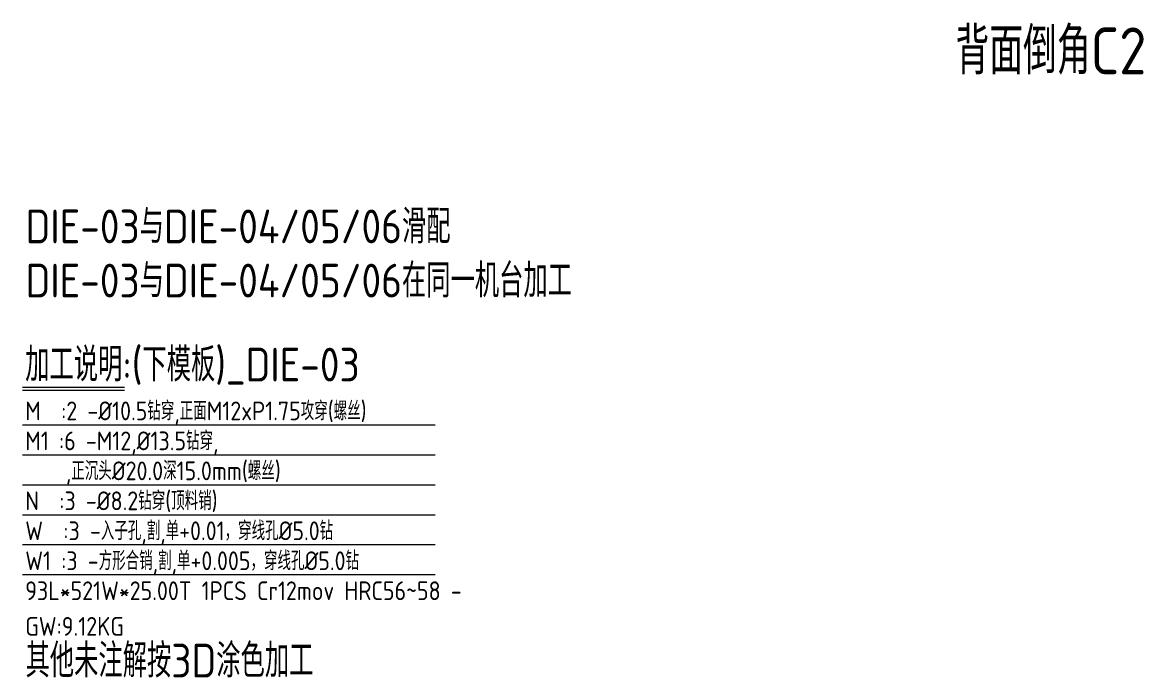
# Model space of a CAD drawing. Header units: millimetres. Extents: x 11371 to 12322, y 44912 to 45607.
# Drawn here: x 11723 to 12322, y 45258 to 45607 of the extents above; entities that cross this region are included whole.
import ezdxf

# ---------------------------------------------------------------- set-up
doc = ezdxf.new("R2010")
doc.units = ezdxf.units.MM
doc.layers.add('dim', color=4, linetype='Continuous')
doc.layers.add('U1', color=7, linetype='Continuous', true_color=0xffffff)
doc.styles.add('gbenor', font='gbenor.shx', dxfattribs={"bigfont": 'gbcbig'})

msp = doc.modelspace()

# ---------------------------------------------------------------- linework, layer by layer
at = {"layer": 'dim', "color": 8, "linetype": 'Continuous', "lineweight": 18}
for p, q in [((11723.461, 45412.716), (11777.893, 45412.716)), ((11723.461, 45411.216), (11777.893, 45411.216)), ((11723.461, 45392.716), (11943.781, 45392.716)), ((11723.461, 45376.716), (11943.781, 45376.716)), ((11723.461, 45360.716), (11943.781, 45360.716)), ((11723.461, 45344.716), (11943.781, 45344.716)), ((11723.461, 45328.716), (11943.781, 45328.716)), ((11723.461, 45312.716), (11943.781, 45312.716))]:
    msp.add_line(p, q, dxfattribs=at)

# ---------------------------------------------------------------- texts
at = {"layer": 'dim', "color": 21, "lineweight": 18, "style": 'gbenor'}
for s, p in [('DIE-03与DIE-04/05/06滑配', (11725.129, 45489.568)), ('DIE-03与DIE-04/05/06在同一机台加工', (11725.129, 45460.67)), ('其他未注解按3D涂色加工', (11725.129, 45257.822))]:
    msp.add_text(s, height=18, dxfattribs=at).set_placement(p)
at = {"layer": 'dim', "color": 4, "lineweight": 18, "style": 'gbenor'}
for s, height, p in [('加工说明:(下模板)_DIE-03', 18, (11724.943, 45415.822)), ('M  :2 -%%c10.5钻穿,正面M12xP1.75攻穿(螺丝)', 10, (11724.961, 45395.108)), ('M1 :6 -M12,%%c13.5钻穿,', 10, (11724.961, 45379.108)), ('    ,正沉头%%c20.0深15.0mm(螺丝)', 10, (11724.961, 45363.108)), ('N  :3 -%%c8.2钻穿(顶料销)', 10, (11724.961, 45347.108)), ('93L*521W*25.00T 1PCS Cr12mov HRC56~58 - ', 10, (11724.961, 45299.108)), ('GW:9.12KG ', 10, (11724.961, 45280.108))]:
    msp.add_text(s, height=height, dxfattribs=at).set_placement(p)
at = {"layer": 'dim', "color": 1, "lineweight": 18, "style": 'gbenor'}
for s, p in [('W  :3 -入子孔,割,单+0.01，穿线孔%%c5.0钻', (11724.961, 45331.108)), ('W1 :3 -方形合销,割,单+0.005，穿线孔%%c5.0钻', (11724.961, 45315.108))]:
    msp.add_text(s, height=10, dxfattribs=at).set_placement(p)
at = {"layer": 'U1', "color": 3, "lineweight": 18, "style": 'gbenor'}
msp.add_text('背面倒角C2', height=25, dxfattribs=at).set_placement((12221.435, 45579.776))

doc.saveas('drawing.dxf')
